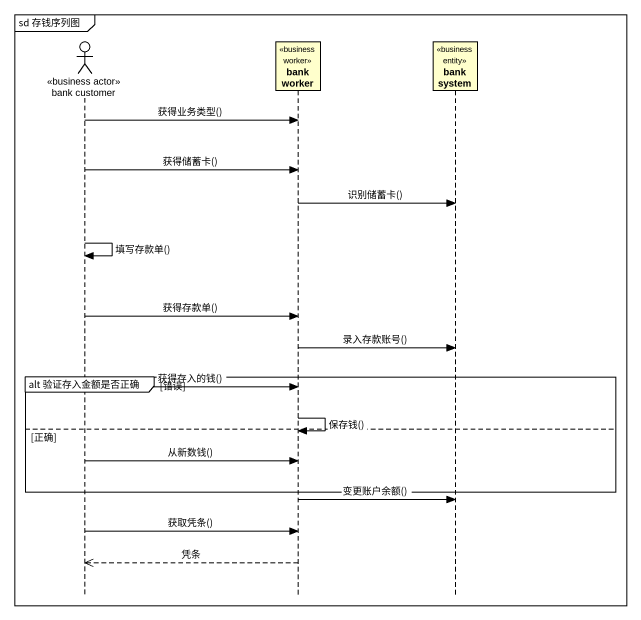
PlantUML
@startuml
mainframe sd 存钱序列图
hide footbox
actor "bank customer" as bank_customer <<business actor>>
participant "bank worker" as bank_worker <<business worker>>
participant "bank system" as bank_system <<business entity>>

bank_customer -> bank_worker : 获得业务类型()
bank_customer -> bank_worker : 获得储蓄卡()
bank_worker -> bank_system : 识别储蓄卡()
bank_customer -> bank_customer : 填写存款单()
bank_customer -> bank_worker : 获得存款单()
bank_worker -> bank_system : 录入存款账号()
group alt 验证存入金额是否正确 [错误]
  bank_customer -> bank_worker : 获得存入的钱()
  bank_worker -> bank_worker : 保存钱()
else 正确
  bank_customer -> bank_worker : 从新数钱()
end
bank_worker -> bank_system : 变更账户余额()
bank_customer -> bank_worker : 获取凭条()
bank_worker -->> bank_customer : 凭条
@enduml
